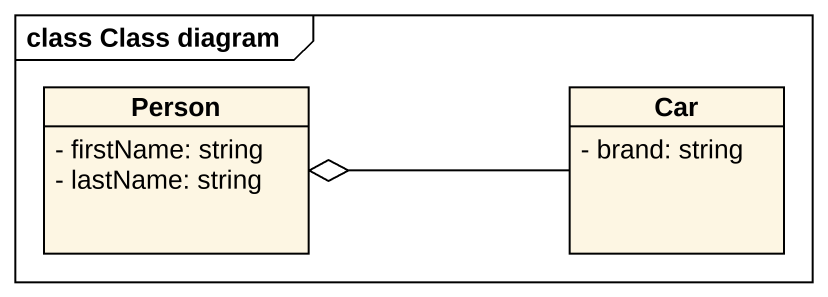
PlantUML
@startuml
mainframe class Class diagram
hide circle
hide empty members
skinparam classAttributeIconSize 0
class "Person" as Person_ {
  - firstName: string
  - lastName: string
}
class Car {
  - brand: string
}
Car -left-o Person_
@enduml
